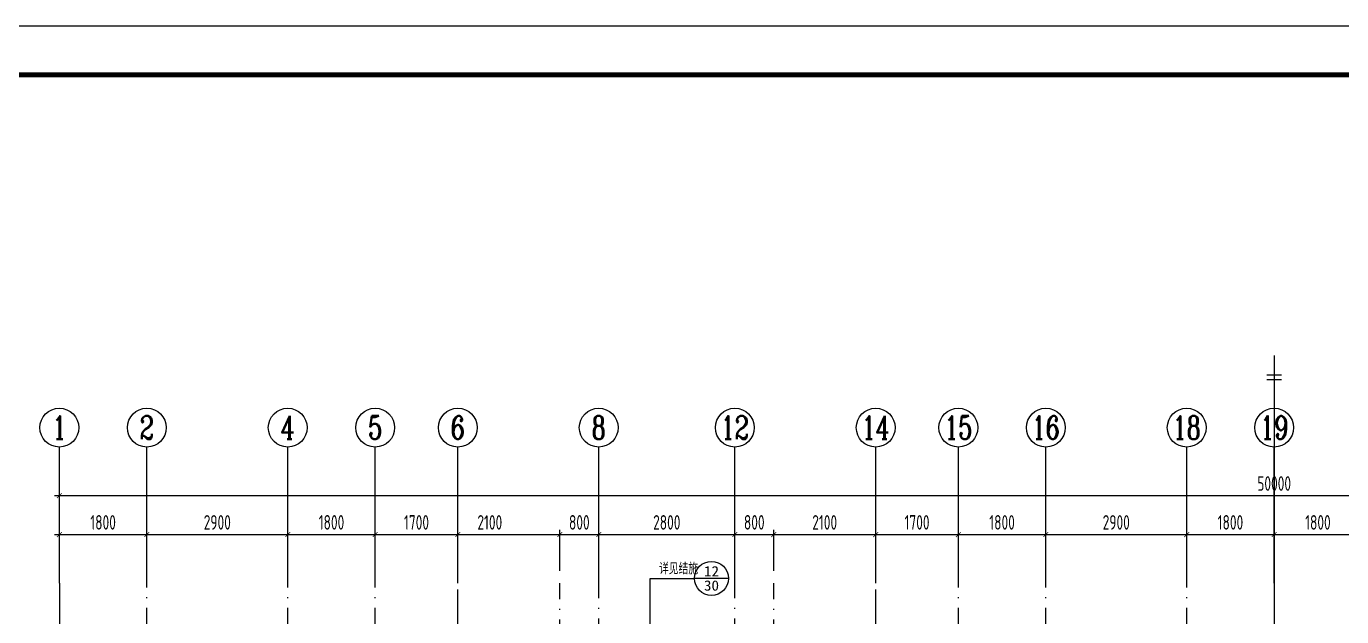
# Model space of a CAD drawing. Extents: x -461650 to 361314, y 245336 to 769729.
# Drawn here: x -11996 to 15073, y 585855 to 598001 of the extents above; entities that cross this region are included whole.
import ezdxf
from ezdxf.enums import TextEntityAlignment as Align

# ---------------------------------------------------------------- set-up
doc = ezdxf.new("R2010")
doc.units = 0
doc.header["$LTSCALE"] = 1000
doc.linetypes.add('CENTER', pattern=[8, 5, -1, 1, -1])
doc.linetypes.add('DOTE', pattern=[2.42, 2, -0.2, 0.02, -0.2])
doc.layers.get('0').update_dxf_attribs({"linetype": 'CONTINUOUS'})
doc.layers.get('DEFPOINTS').update_dxf_attribs({"linetype": 'CONTINUOUS'})
for name, color, linetype in [('-TK', 7, 'CONTINUOUS'), ('A-AXIS', 1, 'CONTINUOUS'), ('A-DOTE', 10, 'DOTE'), ('AXIS_NUM', 7, 'CONTINUOUS'), ('DIM_IDEN', 67, 'CONTINUOUS'), ('PUB_TEXT', 2, 'CONTINUOUS'), ('S-Y一般标注', 3, 'CONTINUOUS'), ('THIN', 7, 'CONTINUOUS'), ('水平筋标注', 7, 'CONTINUOUS')]:
    doc.layers.add(name, color=color, linetype=linetype)
doc.styles.add('_TCH_AXIS', font='COMPLEX', dxfattribs={"bigfont": 'GBCBIG'})
doc.styles.add('_TCH_LABEL', font='simhei.ttf')
doc.styles.add('TSSD_Axis', font='complex.shx', dxfattribs={"width": 0.7, "bigfont": 'hztxt.shx'})
doc.styles.add('TSSD_DIMENSION', font='Tssdeng.shx', dxfattribs={"width": 0.7, "bigfont": 'tssdchn.shx'})
doc.dimstyles.new('TSSD_100_100', dxfattribs={"dimtxt": 300, "dimasz": 100, "dimexe": 100, "dimexo": 250, "dimgap": 100, "dimtad": 1, "dimdec": 0, "dimzin": 0, "dimdsep": 46, "dimtxsty": 'TSSD_DIMENSION', "dimblk": 'ARCHTICK', "dimcen": 0, "dimdle": 100, "dimclrt": 7, "dimadec": 0, "dimazin": 0, "dimtfac": 1, "dimtdec": 0, "dimtix": 1, "dimtmove": 2, "dimatfit": 3, "dimldrblk": 'ARCHTICK', "dimfxl": 0, "dimtolj": 1, "dimtzin": 0, "dimarcsym": 0})

# ---------------------------------------------------------------- blocks, each defined once
blk = doc.blocks.new('ts_axno')
at = {"color": 0, "linetype": 'ByBlock', "lineweight": -2}
blk.add_circle((0, 0), 0.5, dxfattribs=at)
at = {"color": 0, "linetype": 'ByBlock', "lineweight": -2, "style": 'TSSD_Axis', "width": 0.7}
blk.add_attdef('A', text='', height=0.6, dxfattribs=at).set_placement((0, 0), align=Align.MIDDLE_CENTER)
blk = doc.blocks.new('_ArchTick')
at = {"color": 0, "linetype": 'ByBlock', "const_width": 0.15}
blk.add_lwpolyline([(-0.5, -0.5), (0.5, 0.5)], dxfattribs=at)
blk = doc.blocks.new('*D289')
at = {"layer": 'DEFPOINTS', "color": 0}
for p in [(6400, 19250), (4600, 18250), (6400, 18250)]:
    blk.add_point(p, dxfattribs=at)
at = {"layer": 'S-Y一般标注', "color": 0, "lineweight": -2}
for p, q in [((4500, 19250), (6500, 19250)), ((4600, 18500), (4600, 19350)), ((6400, 18500), (6400, 19350))]:
    blk.add_line(p, q, dxfattribs=at)
at = {"layer": 'S-Y一般标注', "color": 0, "lineweight": -2, "xscale": 100, "yscale": 100, "zscale": 100, "rotation": 180}
blk.add_blockref('_ArchTick', (4600, 19250), dxfattribs=at)
at = {"layer": 'S-Y一般标注', "color": 0, "lineweight": -2, "xscale": 100, "yscale": 100, "zscale": 100}
blk.add_blockref('_ArchTick', (6400, 19250), dxfattribs=at)
at = {"layer": 'S-Y一般标注', "color": 7, "insert": (5500, 19500), "char_height": 300, "attachment_point": 5, "style": 'TSSD_DIMENSION'}
blk.add_mtext('\\A1;1800', dxfattribs=at)
blk = doc.blocks.new('*D290')
at = {"layer": 'DEFPOINTS', "color": 0}
for p in [(9300, 19250), (6400, 18250), (9300, 18250)]:
    blk.add_point(p, dxfattribs=at)
at = {"layer": 'S-Y一般标注', "color": 0, "lineweight": -2}
for p, q in [((6300, 19250), (9400, 19250)), ((6400, 18500), (6400, 19350)), ((9300, 18500), (9300, 19350))]:
    blk.add_line(p, q, dxfattribs=at)
at = {"layer": 'S-Y一般标注', "color": 0, "lineweight": -2, "xscale": 100, "yscale": 100, "zscale": 100, "rotation": 180}
blk.add_blockref('_ArchTick', (6400, 19250), dxfattribs=at)
at = {"layer": 'S-Y一般标注', "color": 0, "lineweight": -2, "xscale": 100, "yscale": 100, "zscale": 100}
blk.add_blockref('_ArchTick', (9300, 19250), dxfattribs=at)
at = {"layer": 'S-Y一般标注', "color": 7, "insert": (7850, 19500), "char_height": 300, "attachment_point": 5, "style": 'TSSD_DIMENSION'}
blk.add_mtext('\\A1;2900', dxfattribs=at)
blk = doc.blocks.new('*D291')
at = {"layer": 'DEFPOINTS', "color": 0}
for p in [(11100, 19250), (9300, 18250), (11100, 18250)]:
    blk.add_point(p, dxfattribs=at)
at = {"layer": 'S-Y一般标注', "color": 0, "lineweight": -2}
for p, q in [((9200, 19250), (11200, 19250)), ((9300, 18500), (9300, 19350)), ((11100, 18500), (11100, 19350))]:
    blk.add_line(p, q, dxfattribs=at)
at = {"layer": 'S-Y一般标注', "color": 0, "lineweight": -2, "xscale": 100, "yscale": 100, "zscale": 100, "rotation": 180}
blk.add_blockref('_ArchTick', (9300, 19250), dxfattribs=at)
at = {"layer": 'S-Y一般标注', "color": 0, "lineweight": -2, "xscale": 100, "yscale": 100, "zscale": 100}
blk.add_blockref('_ArchTick', (11100, 19250), dxfattribs=at)
at = {"layer": 'S-Y一般标注', "color": 7, "insert": (10200, 19500), "char_height": 300, "attachment_point": 5, "style": 'TSSD_DIMENSION'}
blk.add_mtext('\\A1;1800', dxfattribs=at)
blk = doc.blocks.new('*D292')
at = {"layer": 'DEFPOINTS', "color": 0}
for p in [(12800, 19250), (11100, 18250), (12800, 18250)]:
    blk.add_point(p, dxfattribs=at)
at = {"layer": 'S-Y一般标注', "color": 0, "lineweight": -2}
for p, q in [((11000, 19250), (12900, 19250)), ((11100, 18500), (11100, 19350)), ((12800, 18500), (12800, 19350))]:
    blk.add_line(p, q, dxfattribs=at)
at = {"layer": 'S-Y一般标注', "color": 0, "lineweight": -2, "xscale": 100, "yscale": 100, "zscale": 100, "rotation": 180}
blk.add_blockref('_ArchTick', (11100, 19250), dxfattribs=at)
at = {"layer": 'S-Y一般标注', "color": 0, "lineweight": -2, "xscale": 100, "yscale": 100, "zscale": 100}
blk.add_blockref('_ArchTick', (12800, 19250), dxfattribs=at)
at = {"layer": 'S-Y一般标注', "color": 7, "insert": (11950, 19500), "char_height": 300, "attachment_point": 5, "style": 'TSSD_DIMENSION'}
blk.add_mtext('\\A1;1700', dxfattribs=at)
blk = doc.blocks.new('*D293')
at = {"layer": 'DEFPOINTS', "color": 0}
for p in [(14900, 19250), (12800, 18250), (14900, 18250)]:
    blk.add_point(p, dxfattribs=at)
at = {"layer": 'S-Y一般标注', "color": 0, "lineweight": -2}
for p, q in [((12700, 19250), (15000, 19250)), ((12800, 18500), (12800, 19350)), ((14900, 18500), (14900, 19350))]:
    blk.add_line(p, q, dxfattribs=at)
at = {"layer": 'S-Y一般标注', "color": 0, "lineweight": -2, "xscale": 100, "yscale": 100, "zscale": 100, "rotation": 180}
blk.add_blockref('_ArchTick', (12800, 19250), dxfattribs=at)
at = {"layer": 'S-Y一般标注', "color": 0, "lineweight": -2, "xscale": 100, "yscale": 100, "zscale": 100}
blk.add_blockref('_ArchTick', (14900, 19250), dxfattribs=at)
at = {"layer": 'S-Y一般标注', "color": 7, "insert": (13458, 19500), "char_height": 300, "attachment_point": 5, "style": 'TSSD_DIMENSION'}
blk.add_mtext('\\A1;2100', dxfattribs=at)
blk = doc.blocks.new('*D294')
at = {"layer": 'DEFPOINTS', "color": 0}
for p in [(18500, 19250), (15700, 18250), (18500, 18250)]:
    blk.add_point(p, dxfattribs=at)
at = {"layer": 'S-Y一般标注', "color": 0, "lineweight": -2}
for p, q in [((15600, 19250), (18600, 19250)), ((15700, 18500), (15700, 19350)), ((18500, 18500), (18500, 19350))]:
    blk.add_line(p, q, dxfattribs=at)
at = {"layer": 'S-Y一般标注', "color": 0, "lineweight": -2, "xscale": 100, "yscale": 100, "zscale": 100, "rotation": 180}
blk.add_blockref('_ArchTick', (15700, 19250), dxfattribs=at)
at = {"layer": 'S-Y一般标注', "color": 0, "lineweight": -2, "xscale": 100, "yscale": 100, "zscale": 100}
blk.add_blockref('_ArchTick', (18500, 19250), dxfattribs=at)
at = {"layer": 'S-Y一般标注', "color": 7, "insert": (17100, 19500), "char_height": 300, "attachment_point": 5, "style": 'TSSD_DIMENSION'}
blk.add_mtext('\\A1;2800', dxfattribs=at)
blk = doc.blocks.new('*D295')
at = {"layer": 'DEFPOINTS', "color": 0}
for p in [(19300, 19250), (18500, 18250), (19300, 18250)]:
    blk.add_point(p, dxfattribs=at)
at = {"layer": 'S-Y一般标注', "color": 0, "lineweight": -2}
for p, q in [((18400, 19250), (19400, 19250)), ((18500, 18500), (18500, 19350)), ((19300, 18500), (19300, 19350))]:
    blk.add_line(p, q, dxfattribs=at)
at = {"layer": 'S-Y一般标注', "color": 0, "lineweight": -2, "xscale": 100, "yscale": 100, "zscale": 100, "rotation": 180}
blk.add_blockref('_ArchTick', (18500, 19250), dxfattribs=at)
at = {"layer": 'S-Y一般标注', "color": 0, "lineweight": -2, "xscale": 100, "yscale": 100, "zscale": 100}
blk.add_blockref('_ArchTick', (19300, 19250), dxfattribs=at)
at = {"layer": 'S-Y一般标注', "color": 7, "insert": (18900, 19500), "char_height": 300, "attachment_point": 5, "style": 'TSSD_DIMENSION'}
blk.add_mtext('\\A1;800', dxfattribs=at)
blk = doc.blocks.new('*D296')
at = {"layer": 'DEFPOINTS', "color": 0}
for p in [(23100, 19250), (21400, 18250), (23100, 18250)]:
    blk.add_point(p, dxfattribs=at)
at = {"layer": 'S-Y一般标注', "color": 0, "lineweight": -2}
for p, q in [((21300, 19250), (23200, 19250)), ((21400, 18500), (21400, 19350)), ((23100, 18500), (23100, 19350))]:
    blk.add_line(p, q, dxfattribs=at)
at = {"layer": 'S-Y一般标注', "color": 0, "lineweight": -2, "xscale": 100, "yscale": 100, "zscale": 100, "rotation": 180}
blk.add_blockref('_ArchTick', (21400, 19250), dxfattribs=at)
at = {"layer": 'S-Y一般标注', "color": 0, "lineweight": -2, "xscale": 100, "yscale": 100, "zscale": 100}
blk.add_blockref('_ArchTick', (23100, 19250), dxfattribs=at)
at = {"layer": 'S-Y一般标注', "color": 7, "insert": (22250, 19500), "char_height": 300, "attachment_point": 5, "style": 'TSSD_DIMENSION'}
blk.add_mtext('\\A1;1700', dxfattribs=at)
blk = doc.blocks.new('*D297')
at = {"layer": 'DEFPOINTS', "color": 0}
for p in [(24900, 19250), (23100, 18250), (24900, 18250)]:
    blk.add_point(p, dxfattribs=at)
at = {"layer": 'S-Y一般标注', "color": 0, "lineweight": -2}
for p, q in [((23000, 19250), (25000, 19250)), ((23100, 18500), (23100, 19350)), ((24900, 18500), (24900, 19350))]:
    blk.add_line(p, q, dxfattribs=at)
at = {"layer": 'S-Y一般标注', "color": 0, "lineweight": -2, "xscale": 100, "yscale": 100, "zscale": 100, "rotation": 180}
blk.add_blockref('_ArchTick', (23100, 19250), dxfattribs=at)
at = {"layer": 'S-Y一般标注', "color": 0, "lineweight": -2, "xscale": 100, "yscale": 100, "zscale": 100}
blk.add_blockref('_ArchTick', (24900, 19250), dxfattribs=at)
at = {"layer": 'S-Y一般标注', "color": 7, "insert": (24000, 19500), "char_height": 300, "attachment_point": 5, "style": 'TSSD_DIMENSION'}
blk.add_mtext('\\A1;1800', dxfattribs=at)
blk = doc.blocks.new('*D298')
at = {"layer": 'DEFPOINTS', "color": 0}
for p in [(27800, 19250), (24900, 18250), (27800, 18250)]:
    blk.add_point(p, dxfattribs=at)
at = {"layer": 'S-Y一般标注', "color": 0, "lineweight": -2}
for p, q in [((24800, 19250), (27900, 19250)), ((24900, 18500), (24900, 19350)), ((27800, 18500), (27800, 19350))]:
    blk.add_line(p, q, dxfattribs=at)
at = {"layer": 'S-Y一般标注', "color": 0, "lineweight": -2, "xscale": 100, "yscale": 100, "zscale": 100, "rotation": 180}
blk.add_blockref('_ArchTick', (24900, 19250), dxfattribs=at)
at = {"layer": 'S-Y一般标注', "color": 0, "lineweight": -2, "xscale": 100, "yscale": 100, "zscale": 100}
blk.add_blockref('_ArchTick', (27800, 19250), dxfattribs=at)
at = {"layer": 'S-Y一般标注', "color": 7, "insert": (26350, 19500), "char_height": 300, "attachment_point": 5, "style": 'TSSD_DIMENSION'}
blk.add_mtext('\\A1;2900', dxfattribs=at)
blk = doc.blocks.new('*D299')
at = {"layer": 'DEFPOINTS', "color": 0}
for p in [(29600, 19250), (27800, 18250), (29600, 18250)]:
    blk.add_point(p, dxfattribs=at)
at = {"layer": 'S-Y一般标注', "color": 0, "lineweight": -2}
for p, q in [((27700, 19250), (29700, 19250)), ((27800, 18500), (27800, 19350)), ((29600, 18500), (29600, 19350))]:
    blk.add_line(p, q, dxfattribs=at)
at = {"layer": 'S-Y一般标注', "color": 0, "lineweight": -2, "xscale": 100, "yscale": 100, "zscale": 100, "rotation": 180}
blk.add_blockref('_ArchTick', (27800, 19250), dxfattribs=at)
at = {"layer": 'S-Y一般标注', "color": 0, "lineweight": -2, "xscale": 100, "yscale": 100, "zscale": 100}
blk.add_blockref('_ArchTick', (29600, 19250), dxfattribs=at)
at = {"layer": 'S-Y一般标注', "color": 7, "insert": (28700, 19500), "char_height": 300, "attachment_point": 5, "style": 'TSSD_DIMENSION'}
blk.add_mtext('\\A1;1800', dxfattribs=at)
blk = doc.blocks.new('*D300')
at = {"layer": 'DEFPOINTS', "color": 0}
for p in [(31400, 19250), (29600, 18250), (31400, 18250)]:
    blk.add_point(p, dxfattribs=at)
at = {"layer": 'S-Y一般标注', "color": 0, "lineweight": -2}
for p, q in [((29500, 19250), (31500, 19250)), ((29600, 18500), (29600, 19350)), ((31400, 18500), (31400, 19350))]:
    blk.add_line(p, q, dxfattribs=at)
at = {"layer": 'S-Y一般标注', "color": 0, "lineweight": -2, "xscale": 100, "yscale": 100, "zscale": 100, "rotation": 180}
blk.add_blockref('_ArchTick', (29600, 19250), dxfattribs=at)
at = {"layer": 'S-Y一般标注', "color": 0, "lineweight": -2, "xscale": 100, "yscale": 100, "zscale": 100}
blk.add_blockref('_ArchTick', (31400, 19250), dxfattribs=at)
at = {"layer": 'S-Y一般标注', "color": 7, "insert": (30500, 19500), "char_height": 300, "attachment_point": 5, "style": 'TSSD_DIMENSION'}
blk.add_mtext('\\A1;1800', dxfattribs=at)
blk = doc.blocks.new('*D311')
at = {"layer": 'DEFPOINTS', "color": 0}
for p in [(54600, 20050), (4600, 18250), (54600, 18250)]:
    blk.add_point(p, dxfattribs=at)
at = {"layer": 'S-Y一般标注', "color": 0, "lineweight": -2}
for p, q in [((4500, 20050), (54700, 20050)), ((4600, 18500), (4600, 20150)), ((54600, 18500), (54600, 20150))]:
    blk.add_line(p, q, dxfattribs=at)
at = {"layer": 'S-Y一般标注', "color": 0, "lineweight": -2, "xscale": 100, "yscale": 100, "zscale": 100, "rotation": 180}
blk.add_blockref('_ArchTick', (4600, 20050), dxfattribs=at)
at = {"layer": 'S-Y一般标注', "color": 0, "lineweight": -2, "xscale": 100, "yscale": 100, "zscale": 100}
blk.add_blockref('_ArchTick', (54600, 20050), dxfattribs=at)
at = {"layer": 'S-Y一般标注', "color": 7, "insert": (29600, 20300), "char_height": 300, "attachment_point": 5, "style": 'TSSD_DIMENSION'}
blk.add_mtext('\\A1;50000', dxfattribs=at)
blk = doc.blocks.new('*D322')
at = {"layer": 'DEFPOINTS', "color": 0}
for p in [(15700, 19250), (14900, 18250), (15700, 18250)]:
    blk.add_point(p, dxfattribs=at)
at = {"layer": 'S-Y一般标注', "color": 0, "lineweight": -2}
for p, q in [((14800, 19250), (15800, 19250)), ((14900, 18500), (14900, 19350)), ((15700, 18500), (15700, 19350))]:
    blk.add_line(p, q, dxfattribs=at)
at = {"layer": 'S-Y一般标注', "color": 0, "lineweight": -2, "xscale": 100, "yscale": 100, "zscale": 100, "rotation": 180}
blk.add_blockref('_ArchTick', (14900, 19250), dxfattribs=at)
at = {"layer": 'S-Y一般标注', "color": 0, "lineweight": -2, "xscale": 100, "yscale": 100, "zscale": 100}
blk.add_blockref('_ArchTick', (15700, 19250), dxfattribs=at)
at = {"layer": 'S-Y一般标注', "color": 7, "insert": (15300, 19500), "char_height": 300, "attachment_point": 5, "style": 'TSSD_DIMENSION'}
blk.add_mtext('\\A1;800', dxfattribs=at)
blk = doc.blocks.new('*D323')
at = {"layer": 'DEFPOINTS', "color": 0}
for p in [(21400, 19250), (19300, 18250), (21400, 18250)]:
    blk.add_point(p, dxfattribs=at)
at = {"layer": 'S-Y一般标注', "color": 0, "lineweight": -2}
for p, q in [((19200, 19250), (21500, 19250)), ((19300, 18500), (19300, 19350)), ((21400, 18500), (21400, 19350))]:
    blk.add_line(p, q, dxfattribs=at)
at = {"layer": 'S-Y一般标注', "color": 0, "lineweight": -2, "xscale": 100, "yscale": 100, "zscale": 100, "rotation": 180}
blk.add_blockref('_ArchTick', (19300, 19250), dxfattribs=at)
at = {"layer": 'S-Y一般标注', "color": 0, "lineweight": -2, "xscale": 100, "yscale": 100, "zscale": 100}
blk.add_blockref('_ArchTick', (21400, 19250), dxfattribs=at)
at = {"layer": 'S-Y一般标注', "color": 7, "insert": (20350, 19500), "char_height": 300, "attachment_point": 5, "style": 'TSSD_DIMENSION'}
blk.add_mtext('\\A1;2100', dxfattribs=at)
blk = doc.blocks.new('20210809.10301159')
at = {"layer": 'THIN', "linetype": 'CENTER'}
blk.add_line((150, 23867), (150, 0), dxfattribs=at)
at = {"layer": 'THIN'}
for p, q in [((300, 23464), (0, 23464)), ((300, 23364), (0, 23364)), ((300, 300), (0, 300)), ((300, 200), (0, 200))]:
    blk.add_line(p, q, dxfattribs=at)
blk = doc.blocks.new('20210810.07360379')
at = {"layer": 'DIM_IDEN'}
for p, q in [((12508, 15853), (13417, 15853)), ((12508, 14555), (12508, 15853)), ((14117, 15853), (13417, 15853)), ((3132, 14161), (2432, 14161)), ((4041, 14161), (3132, 14161)), ((4041, 12105), (4041, 14161)), ((5407, 14161), (4707, 14161)), ((6316, 14161), (5407, 14161)), ((6316, 12105), (6316, 14161)), ((7201, 14161), (6501, 14161)), ((8110, 14161), (7201, 14161)), ((8110, 12105), (8110, 14161)), ((9326, 14161), (8626, 14161)), ((10235, 14161), (9326, 14161)), ((10235, 12905), (10235, 14161)), ((15459, 14161), (16368, 14161)), ((15459, 12905), (15459, 14161)), ((17068, 14161), (16368, 14161)), ((17584, 14161), (18493, 14161)), ((17584, 12105), (17584, 14161)), ((19193, 14161), (18493, 14161)), ((19378, 14161), (20287, 14161)), ((19378, 12105), (19378, 14161)), ((20987, 14161), (20287, 14161)), ((21653, 14161), (22562, 14161)), ((21653, 12105), (21653, 14161)), ((23262, 14161), (22562, 14161)), ((700, 12581), (0, 12581)), ((1609, 12581), (700, 12581)), ((1609, 11105), (1609, 12581)), ((24085, 12581), (24994, 12581)), ((24085, 11105), (24085, 12581)), ((25694, 12581), (24994, 12581)), ((1737, 3405), (1737, 2166)), ((23957, 3405), (23957, 2166)), ((3004, 2530), (3451, 2530)), ((3451, 2530), (4567, 2530)), ((5067, 2530), (4567, 2530)), ((21127, 2530), (20627, 2530)), ((22243, 2530), (21127, 2530)), ((22690, 2530), (22243, 2530)), ((828, 2166), (128, 2166)), ((1737, 2166), (828, 2166)), ((7920, 2205), (7920, 1066)), ((9743, 2195), (9743, 1066)), ((11722, 2205), (11722, 1066)), ((13972, 2205), (13972, 1066)), ((15977, 2195), (15977, 1066)), ((17774, 2205), (17774, 1066)), ((23957, 2166), (24866, 2166)), ((25566, 2166), (24866, 2166)), ((7011, 1066), (6311, 1066)), ((7920, 1066), (7011, 1066)), ((8834, 1066), (8134, 1066)), ((9743, 1066), (8834, 1066)), ((10813, 1066), (10113, 1066)), ((11722, 1066), (10813, 1066)), ((13972, 1066), (14881, 1066)), ((15581, 1066), (14881, 1066)), ((15977, 1066), (16886, 1066)), ((17586, 1066), (16886, 1066)), ((17774, 1066), (18683, 1066)), ((19383, 1066), (18683, 1066))]:
    blk.add_line(p, q, dxfattribs=at)
for points, const_width in [([(12613, 14555), (12613, 14755)], 35), ([(10130, 12905), (10130, 13105)], 35), ([(15564, 12905), (15564, 13105)], 35), ([(3936, 12105), (3936, 12305)], 35), ([(6211, 12105), (6211, 12305)], 35), ([(8005, 12105), (8005, 12305)], 35), ([(17689, 12105), (17689, 12305)], 35), ([(19483, 12105), (19483, 12305)], 35), ([(21758, 12105), (21758, 12305)], 35), ([(1504, 11105), (1504, 11305)], 35), ([(24190, 11105), (24190, 11305)], 35), ([(1632, 3405), (1632, 3205)], 35), ([(24062, 3405), (24062, 3205)], 35), ([(3004, 2455), (3147, 2455)], 25), ([(22690, 2455), (22547, 2455)], 25), ([(7815, 2205), (7815, 2005)], 35), ([(9638, 2195), (9638, 1995)], 35), ([(11617, 2205), (11617, 2005)], 35), ([(14077, 2205), (14077, 2005)], 35), ([(16082, 2195), (16082, 1995)], 35), ([(17879, 2205), (17879, 2005)], 35)]:
    blk.add_lwpolyline(points, dxfattribs=dict(at, const_width=const_width))
for centre, radius in [((13767, 15853), 350), ((2782, 14161), 350), ((5057, 14161), 350), ((6851, 14161), 350), ((8976, 14161), 350), ((16718, 14161), 350), ((18843, 14161), 350), ((20637, 14161), 350), ((22912, 14161), 350), ((350, 12581), 350), ((25344, 12581), 350), ((4817, 2530), 250), ((20877, 2530), 250), ((478, 2166), 350), ((25216, 2166), 350), ((6661, 1066), 350), ((8484, 1066), 350), ((10463, 1066), 350), ((15231, 1066), 350), ((17236, 1066), 350), ((19033, 1066), 350)]:
    blk.add_circle(centre, radius, dxfattribs=at)
at = {"layer": 'PUB_TEXT', "style": '_TCH_AXIS'}
for height, p in [(236.3, (12688, 15936)), (236.3, (3202, 14245)), (236.3, (5477, 14245)), (236.3, (7271, 14245)), (236.3, (9396, 14245)), (236.3, (15638, 14245)), (236.3, (17763, 14245)), (236.3, (19557, 14245)), (236.3, (21833, 14245)), (236.3, (770, 12665)), (236.3, (24265, 12665)), (168.8, (4046, 2589)), (168.8, (21177, 2589)), (236.3, (898, 2249)), (236.3, (24137, 2249)), (236.3, (7081, 1149)), (236.3, (8904, 1149)), (236.3, (10883, 1149)), (236.3, (14152, 1149)), (236.3, (16156, 1149)), (236.3, (17954, 1149))]:
    blk.add_text('详见结施', height=height, dxfattribs=at).set_placement(p)
at = {"layer": 'PUB_TEXT', "style": '_TCH_LABEL'}
for s, height, width, p, p2 in [('12', 211.6, 1.022989, (13612, 15894), (13923, 15894)), ('30', 212, 1.017143, (13612, 15600), (13922, 15600)), ('9', 242, 1.011364, (2694, 14200), (2870, 14200)), ('10', 213.8, 0.988889, (4905, 14202), (5209, 14202)), ('9', 242, 1.011364, (6763, 14200), (6939, 14200)), ('11', 210.8, 1.034884, (8819, 14202), (9133, 14202)), ('11', 210.8, 1.034884, (16561, 14202), (16875, 14202)), ('9', 242, 1.011364, (18755, 14200), (18931, 14200)), ('10', 213.8, 0.988889, (20485, 14202), (20789, 14202)), ('9', 242, 1.011364, (22824, 14200), (23000, 14200)), ('29', 211.6, 1.022989, (2626, 13909), (2938, 13909)), ('29', 211.6, 1.022989, (4902, 13909), (5213, 13909)), ('29', 211.6, 1.022989, (6696, 13909), (7007, 13909)), ('30', 212, 1.017143, (8821, 13909), (9131, 13909)), ('30', 212, 1.017143, (16563, 13909), (16873, 13909)), ('29', 211.6, 1.022989, (18687, 13909), (18999, 13909)), ('29', 211.6, 1.022989, (20481, 13909), (20793, 13909)), ('29', 211.6, 1.022989, (22757, 13909), (23068, 13909)), ('7', 241, 1.053254, (259, 12620), (441, 12620)), ('8', 242, 1.017143, (25256, 12620), (25433, 12620)), ('28', 212.3, 1.011364, (196, 12328), (504, 12328)), ('28', 212.3, 1.011364, (25190, 12328), (25499, 12328)), ('6', 173, 1.011364, (4755, 2558), (4880, 2558)), ('6', 173, 1.011364, (20814, 2558), (20940, 2558)), ('1', 241, 1.034884, (388, 2205), (568, 2205)), ('27', 151.1, 1.022989, (4706, 2350), (4929, 2350)), ('27', 151.1, 1.022989, (20766, 2350), (20988, 2350)), ('3', 242, 1.00565, (25129, 2205), (25304, 2205)), ('25', 212.7, 1.00565, (324, 1913), (632, 1913)), ('26', 211.6, 1.022989, (25061, 1914), (25372, 1914)), ('4', 241, 1.034884, (6571, 1105), (6751, 1105)), ('5', 241, 1.028902, (8395, 1105), (8573, 1105)), ('2', 241, 1.022989, (10374, 1105), (10552, 1105)), ('2', 241, 1.022989, (15142, 1105), (15320, 1105)), ('5', 241, 1.028902, (17147, 1105), (17325, 1105)), ('4', 241, 1.034884, (18943, 1105), (19123, 1105)), ('26', 211.6, 1.022989, (6505, 814), (6817, 814)), ('27', 211.6, 1.022989, (8328, 814), (8639, 814)), ('25', 212.7, 1.00565, (10309, 813), (10617, 813)), ('25', 212.7, 1.00565, (15077, 813), (15385, 813)), ('27', 211.6, 1.022989, (17080, 814), (17392, 814)), ('26', 211.6, 1.022989, (18877, 814), (19189, 814))]:
    blk.add_text(s, height=height, dxfattribs=dict(at, width=width)).set_placement(p, p2, align=Align.FIT)
blk = doc.blocks.new('A1')
blk.add_lwpolyline([(0, 59400), (0, 0), (84100, 0), (84100, 59400)], close=True)
at = {"const_width": 100}
blk.add_lwpolyline([(2500, 58400), (2500, 1000), (83100, 1000), (83100, 58400)], close=True, dxfattribs=at)
blk = doc.blocks.new('20210726.16395156')
at = {"layer": 'A-AXIS'}
for p, q in [((4600, 18249.9), (4600, 21049.9)), ((6400, 18249.9), (6400, 21049.9)), ((9300, 18249.9), (9300, 21049.9)), ((11100, 18249.9), (11100, 21049.9)), ((12800, 18249.9), (12800, 21049.9)), ((15700, 18249.9), (15700, 21049.9)), ((18500, 18249.9), (18500, 21049.9)), ((21400, 18249.9), (21400, 21049.9)), ((23100, 18249.9), (23100, 21049.9)), ((24900, 18249.9), (24900, 21049.9)), ((27800, 18249.9), (27800, 21049.9)), ((29600, 18249.9), (29600, 21049.9))]:
    blk.add_line(p, q, dxfattribs=at)
at = {"layer": 'A-DOTE'}
for p, q in [((4600, 18249.9), (4600, 3600)), ((6400, 10900), (6400, 18249.9)), ((9300, 10900), (9300, 18249.9)), ((11100, 10900), (11100, 18249.9)), ((12800, 13700), (12800, 18249.9)), ((14900, 15500), (14900, 18249.9)), ((15700, 13100.3), (15700, 18249.9)), ((18500, 13100.3), (18500, 18249.9)), ((19300, 15500), (19300, 18249.9)), ((21400, 13700), (21400, 18249.9)), ((23100, 10900), (23100, 18249.9)), ((24900, 10900), (24900, 18249.9)), ((27800, 10900), (27800, 18249.9)), ((29600, 18249.9), (29600, 3600))]:
    blk.add_line(p, q, dxfattribs=at)
at = {"layer": 'A-AXIS'}
ref = blk.add_blockref('ts_axno', (4600, 21449.9), dxfattribs=dict(at, xscale=800, yscale=800, zscale=800))
ref.add_attrib('1', '1', dxfattribs={"layer": 'AXIS_NUM', "height": 480, "style": 'TSSD_Axis', "width": 0.7}).set_placement((4600, 21449.9), align=Align.MIDDLE_CENTER)
ref = blk.add_blockref('ts_axno', (6400, 21449.9), dxfattribs=dict(at, xscale=800, yscale=800, zscale=800))
ref.add_attrib('2', '2', dxfattribs={"layer": 'AXIS_NUM', "height": 480, "style": 'TSSD_Axis', "width": 0.7}).set_placement((6400, 21449.9), align=Align.MIDDLE_CENTER)
ref = blk.add_blockref('ts_axno', (9300, 21449.9), dxfattribs=dict(at, xscale=800, yscale=800, zscale=800))
ref.add_attrib('3', '4', dxfattribs={"layer": 'AXIS_NUM', "height": 480, "style": 'TSSD_Axis', "width": 0.7}).set_placement((9300, 21449.9), align=Align.MIDDLE_CENTER)
ref = blk.add_blockref('ts_axno', (11100, 21449.9), dxfattribs=dict(at, xscale=800, yscale=800, zscale=800))
ref.add_attrib('4', '5', dxfattribs={"layer": 'AXIS_NUM', "height": 480, "style": 'TSSD_Axis', "width": 0.7}).set_placement((11100, 21449.9), align=Align.MIDDLE_CENTER)
ref = blk.add_blockref('ts_axno', (12800, 21449.9), dxfattribs=dict(at, xscale=800, yscale=800, zscale=800))
ref.add_attrib('5', '6', dxfattribs={"layer": 'AXIS_NUM', "height": 480, "style": 'TSSD_Axis', "width": 0.7}).set_placement((12800, 21449.9), align=Align.MIDDLE_CENTER)
ref = blk.add_blockref('ts_axno', (15700, 21449.9), dxfattribs=dict(at, xscale=800, yscale=800, zscale=800))
ref.add_attrib('6', '8', dxfattribs={"layer": 'AXIS_NUM', "height": 480, "style": 'TSSD_Axis', "width": 0.7}).set_placement((15700, 21449.9), align=Align.MIDDLE_CENTER)
ref = blk.add_blockref('ts_axno', (18500, 21449.9), dxfattribs=dict(at, xscale=800, yscale=800, zscale=800))
ref.add_attrib('7', '12', dxfattribs={"layer": 'AXIS_NUM', "height": 480, "style": 'TSSD_Axis', "width": 0.7}).set_placement((18500, 21449.9), align=Align.MIDDLE_CENTER)
ref = blk.add_blockref('ts_axno', (21400, 21449.9), dxfattribs=dict(at, xscale=800, yscale=800, zscale=800))
ref.add_attrib('8', '14', dxfattribs={"layer": 'AXIS_NUM', "height": 480, "style": 'TSSD_Axis', "width": 0.7}).set_placement((21400, 21449.9), align=Align.MIDDLE_CENTER)
ref = blk.add_blockref('ts_axno', (23100, 21449.9), dxfattribs=dict(at, xscale=800, yscale=800, zscale=800))
ref.add_attrib('9', '15', dxfattribs={"layer": 'AXIS_NUM', "height": 480, "style": 'TSSD_Axis', "width": 0.7}).set_placement((23100, 21449.9), align=Align.MIDDLE_CENTER)
ref = blk.add_blockref('ts_axno', (24900, 21449.9), dxfattribs=dict(at, xscale=800, yscale=800, zscale=800))
ref.add_attrib('10', '16', dxfattribs={"layer": 'AXIS_NUM', "height": 480, "style": 'TSSD_Axis', "width": 0.7}).set_placement((24900, 21449.9), align=Align.MIDDLE_CENTER)
ref = blk.add_blockref('ts_axno', (27800, 21449.9), dxfattribs=dict(at, xscale=800, yscale=800, zscale=800))
ref.add_attrib('11', '18', dxfattribs={"layer": 'AXIS_NUM', "height": 480, "style": 'TSSD_Axis', "width": 0.7}).set_placement((27800, 21449.9), align=Align.MIDDLE_CENTER)
ref = blk.add_blockref('ts_axno', (29600, 21449.9), dxfattribs=dict(at, xscale=800, yscale=800, zscale=800))
ref.add_attrib('12', '19', dxfattribs={"layer": 'AXIS_NUM', "height": 480, "style": 'TSSD_Axis', "width": 0.7}).set_placement((29600, 21449.9), align=Align.MIDDLE_CENTER)
at = {"layer": 'S-Y一般标注'}
for base, p1, p2, picture, middle in [((54600, 20049.9), (4600, 18249.9), (54600, 18249.9), '*D311', (29600, 20299.9)), ((6400, 19249.9), (4600, 18249.9), (6400, 18249.9), '*D289', (5500, 19499.9)), ((9300, 19249.9), (6400, 18249.9), (9300, 18249.9), '*D290', (7850, 19499.9)), ((11100, 19249.9), (9300, 18249.9), (11100, 18249.9), '*D291', (10200, 19499.9)), ((12800, 19249.9), (11100, 18249.9), (12800, 18249.9), '*D292', (11950, 19499.9)), ((15700, 19249.9), (14900, 18249.9), (15700, 18249.9), '*D322', (15300, 19499.9)), ((18500, 19249.9), (15700, 18249.9), (18500, 18249.9), '*D294', (17100, 19499.9)), ((19300, 19249.9), (18500, 18249.9), (19300, 18249.9), '*D295', (18900, 19499.9)), ((21400, 19249.9), (19300, 18249.9), (21400, 18249.9), '*D323', (20350, 19499.9)), ((23100, 19249.9), (21400, 18249.9), (23100, 18249.9), '*D296', (22250, 19499.9)), ((24900, 19249.9), (23100, 18249.9), (24900, 18249.9), '*D297', (24000, 19499.9)), ((27800, 19249.9), (24900, 18249.9), (27800, 18249.9), '*D298', (26350, 19499.9)), ((29600, 19249.9), (27800, 18249.9), (29600, 18249.9), '*D299', (28700, 19499.9)), ((31400, 19249.9), (29600, 18249.9), (31400, 18249.9), '*D300', (30500, 19499.9))]:
    dim = blk.add_linear_dim(base=base, p1=p1, p2=p2, dimstyle='TSSD_100_100', dxfattribs=at)
    dim.commit()
    dim.dimension.update_dxf_attribs({"geometry": picture, "text_midpoint": middle})
dim = blk.add_linear_dim(base=(14900, 19249.9), p1=(12800, 18249.9), p2=(14900, 18249.9), dimstyle='TSSD_100_100', dxfattribs=at)
dim.commit()
dim.dimension.update_dxf_attribs({"geometry": '*D293', "text_midpoint": (13458.1, 19499.9), "dimtype": 160})

msp = doc.modelspace()

# ---------------------------------------------------------------- block references
at = {"layer": '-TK'}
msp.add_blockref('A1', (-27258.09, 538600.78), dxfattribs=at)
at = {"layer": 'A-DOTE'}
msp.add_blockref('20210726.16395156', (-15915.8, 568295.19), dxfattribs=at)
at = {"layer": 'PUB_TEXT'}
msp.add_blockref('20210810.07360379', (-11662.89, 570790.61), dxfattribs=at)
at = {"layer": '水平筋标注'}
msp.add_blockref('20210809.10301159', (13534.2, 567361.09), dxfattribs=at)

doc.saveas('drawing.dxf')
